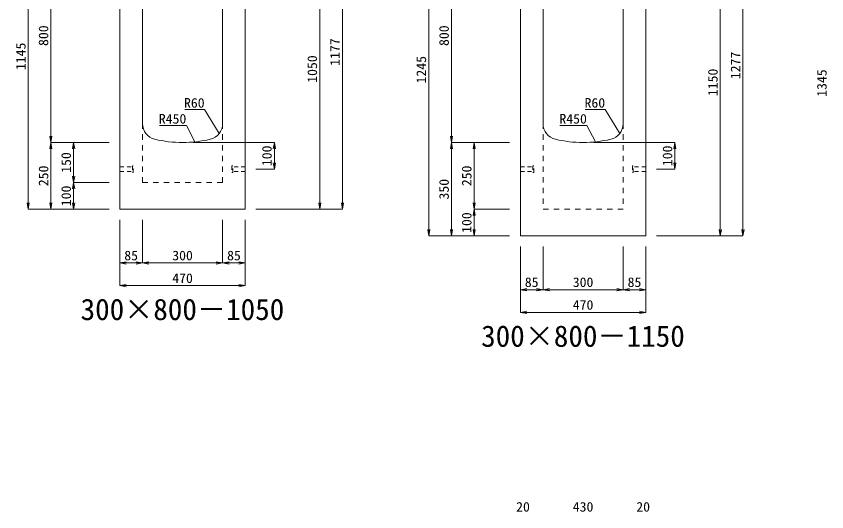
# Model space of a CAD drawing. Units: millimetres at full size. Extents: x -18734 to 51600, y -18820 to 17820.
# Drawn here: x 16777 to 19813, y -9903 to -8047 of the extents above; entities that cross this region are included whole.
import ezdxf
from ezdxf.enums import TextEntityAlignment as Align

# ---------------------------------------------------------------- set-up
doc = ezdxf.new("R2010")
doc.units = ezdxf.units.MM
doc.header["$LTSCALE"] = 20
doc.linetypes.add('USER1', pattern=[2, 1, -1])
doc.linetypes.add('USER2', pattern=[1.35, 0.75, -0.6])
for name, color, linetype, lineweight in [('インサート', 3, 'USER2', 9), ('寸法線', 7, 'Continuous', 13), ('引出線', 4, 'Continuous', 13), ('本体', 2, 'Continuous', 13)]:
    doc.layers.add(name, color=color, linetype=linetype, lineweight=lineweight)
doc.layers.add('文字', color=7, linetype='Continuous')
doc.styles.add('ＭＳ 明朝', font='')
doc.styles.get('ＭＳ 明朝').set_extended_font_data('MS Mincho')

# ---------------------------------------------------------------- blocks, each defined once
blk = doc.blocks.new('open_arrow')
at = {"color": 0, "linetype": 'Continuous', "lineweight": -2}
blk.add_lwpolyline([(7.5, 1.25), (0, 0), (7.5, -1.25)], dxfattribs=at)

msp = doc.modelspace()

# ---------------------------------------------------------------- linework, layer by layer
at = {"layer": 'インサート'}
for p, q in [((17165, -8611.5), (17212, -8611.5)), ((17165, -8611.5), (17165, -8628.5)), ((17215, -8607.5), (17212, -8607.5)), ((17212, -8607.5), (17212, -8632.5)), ((17215, -8632.5), (17215, -8607.5)), ((17588, -8607.5), (17585, -8607.5)), ((17585, -8607.5), (17585, -8632.5)), ((17588, -8632.5), (17588, -8607.5)), ((17635, -8611.5), (17588, -8611.5)), ((17635, -8628.5), (17635, -8611.5)), ((18665, -8611.5), (18712, -8611.5)), ((18665, -8611.5), (18665, -8628.5)), ((18715, -8607.5), (18712, -8607.5)), ((18712, -8607.5), (18712, -8632.5)), ((18715, -8632.5), (18715, -8607.5)), ((19088, -8607.5), (19085, -8607.5)), ((19085, -8607.5), (19085, -8632.5)), ((19088, -8632.5), (19088, -8607.5)), ((19135, -8611.5), (19088, -8611.5)), ((19135, -8628.5), (19135, -8611.5)), ((17165, -8628.5), (17212, -8628.5)), ((17212, -8632.5), (17215, -8632.5)), ((17585, -8632.5), (17588, -8632.5)), ((17635, -8628.5), (17588, -8628.5)), ((18665, -8628.5), (18712, -8628.5)), ((18712, -8632.5), (18715, -8632.5)), ((19085, -8632.5), (19088, -8632.5)), ((19135, -8628.5), (19088, -8628.5))]:
    msp.add_line(p, q, dxfattribs=at)
at = {"layer": '寸法線'}
for p, q in [((17998.78, -7593), (17998.78, -8770)), ((19498.78, -7593), (19498.78, -8870)), ((16822.06, -8770), (16822.06, -7625)), ((18322.06, -8870), (18322.06, -7625)), ((16907.06, -7720), (16907.06, -8520)), ((17913.78, -7720), (17913.78, -8770)), ((18407.06, -7720), (18407.06, -8520)), ((19413.78, -7720), (19413.78, -8870)), ((17125, -8520), (16907.06, -8520)), ((16907.06, -8770), (16907.06, -8520)), ((17125, -8520), (16907.06, -8520)), ((16992.06, -8520), (16992.06, -8670)), ((17125, -8520), (16992.06, -8520)), ((17440, -8520), (17743.78, -8520)), ((17743.78, -8520), (17743.78, -8620)), ((18625, -8520), (18407.06, -8520)), ((18407.06, -8870), (18407.06, -8520)), ((18625, -8520), (18407.06, -8520)), ((18492.06, -8520), (18492.06, -8770)), ((18625, -8520), (18492.06, -8520)), ((18940, -8520), (19243.78, -8520)), ((19243.78, -8520), (19243.78, -8620)), ((17675, -8620), (17743.78, -8620)), ((19175, -8620), (19243.78, -8620)), ((17125, -8670), (16992.06, -8670)), ((16992.06, -8670), (16992.06, -8770)), ((17125, -8670), (16992.06, -8670)), ((17125, -8770), (16822.06, -8770)), ((17125, -8770), (16907.06, -8770)), ((17125, -8770), (16992.06, -8770)), ((17675, -8770), (17913.78, -8770)), ((17675, -8770), (17998.78, -8770)), ((18625, -8770), (18492.06, -8770)), ((18492.06, -8770), (18492.06, -8870)), ((18625, -8770), (18492.06, -8770)), ((17165, -8810), (17165, -8971.16)), ((17165, -8810), (17165, -9056.16)), ((17250, -8810), (17250, -8971.16)), ((17250, -8810), (17250, -8971.16)), ((17550, -8810), (17550, -8971.16)), ((17550, -8810), (17550, -8971.16)), ((17635, -8810), (17635, -8971.16)), ((17635, -8810), (17635, -9056.16)), ((18625, -8870), (18322.06, -8870)), ((18625, -8870), (18407.06, -8870)), ((18625, -8870), (18492.06, -8870)), ((19175, -8870), (19413.78, -8870)), ((19175, -8870), (19498.78, -8870)), ((18665, -8910), (18665, -9071.16)), ((18665, -8910), (18665, -9156.16)), ((18750, -8910), (18750, -9071.16)), ((18750, -8910), (18750, -9071.16)), ((19050, -8910), (19050, -9071.16)), ((19050, -8910), (19050, -9071.16)), ((19135, -8910), (19135, -9071.16)), ((19135, -8910), (19135, -9156.16)), ((17165, -8971.16), (17250, -8971.16)), ((17250, -8971.16), (17550, -8971.16)), ((17550, -8971.16), (17635, -8971.16)), ((17165, -9056.16), (17635, -9056.16)), ((18665, -9071.16), (18750, -9071.16)), ((18750, -9071.16), (19050, -9071.16)), ((19050, -9071.16), (19135, -9071.16)), ((18665, -9156.16), (19135, -9156.16))]:
    msp.add_line(p, q, dxfattribs=at)
at = {"layer": '引出線'}
for points in [[(17537.07, -8486.68), (17482.66, -8396.79), (17407.98, -8396.79)], [(19037.07, -8486.68), (18982.66, -8396.79), (18907.98, -8396.79)], [(17446.44, -8517.6), (17414.22, -8456.45), (17313.21, -8456.45)], [(18946.44, -8517.6), (18914.22, -8456.45), (18813.21, -8456.45)]]:
    msp.add_lwpolyline(points, dxfattribs=at)
at = {"layer": '本体'}
for p, q in [((17165, -7720), (17165, -8770)), ((17250, -7720), (17250, -8449.47)), ((17550, -7720), (17550, -8449.47)), ((17635, -7720), (17635, -8770)), ((18665, -7720), (18665, -8870)), ((18750, -7720), (18750, -8449.47)), ((19050, -7720), (19050, -8449.47)), ((19135, -7720), (19135, -8870)), ((17165, -8770), (17635, -8770)), ((18665, -8870), (19135, -8870))]:
    msp.add_line(p, q, dxfattribs=at)
at = {"layer": '本体', "linetype": 'USER1', "lineweight": 15}
for p, q in [((17250, -8449.47), (17250, -8670)), ((17550, -8449.47), (17550, -8670)), ((18750, -8449.47), (18750, -8770)), ((19050, -8449.47), (19050, -8770)), ((17250, -8670), (17550, -8670)), ((18750, -8770), (19050, -8770))]:
    msp.add_line(p, q, dxfattribs=at)
at = {"layer": '本体'}
for centre, radius, start, end in [((17310, -8449.47), 60, 180, 256.65764), ((17490, -8449.47), 60, 283.34236, 0), ((18810, -8449.47), 60, 180, 256.65764), ((18990, -8449.47), 60, 283.34236, 0), ((17400, -8070), 450, 256.65764, 283.34236), ((18900, -8070), 450, 256.65764, 283.34236)]:
    msp.add_arc(centre, radius, start, end, dxfattribs=at)

# ---------------------------------------------------------------- block references
at = {"layer": '寸法線', "xscale": 3.2, "yscale": 3.2}
for p, rotation in [((16907.06, -8520), 90), ((18407.06, -8520), 90), ((16907.06, -8520), 270), ((16992.06, -8520), 270), ((17743.78, -8520), 270), ((18407.06, -8520), 270), ((18492.06, -8520), 270), ((19243.78, -8520), 270), ((17743.78, -8620), 90), ((19243.78, -8620), 90), ((16992.06, -8670), 90), ((16992.06, -8670), 270), ((16822.06, -8770), 90), ((16907.06, -8770), 90), ((16992.06, -8770), 90), ((17913.78, -8770), 90), ((17998.78, -8770), 90), ((18492.06, -8770), 90), ((18492.06, -8770), 270), ((18322.06, -8870), 90), ((18407.06, -8870), 90), ((18492.06, -8870), 90), ((19413.78, -8870), 90), ((19498.78, -8870), 90), ((17250, -8971.16), 180), ((17550, -8971.16), 180), ((17635, -8971.16), 180), ((17635, -9056.16), 180), ((18750, -9071.16), 180), ((19050, -9071.16), 180), ((19135, -9071.16), 180), ((19135, -9156.16), 180)]:
    msp.add_blockref('open_arrow', p, dxfattribs=dict(at, rotation=rotation))
for p in [(17165, -8971.16), (17250, -8971.16), (17550, -8971.16), (17165, -9056.16), (18665, -9071.16), (18750, -9071.16), (19050, -9071.16), (18665, -9156.16)]:
    msp.add_blockref('open_arrow', p, dxfattribs=at)
at = {"layer": '引出線', "xscale": 0.0533, "yscale": 0.0533}
for p, rotation in [((17537.07, -8486.68), 121.2), ((19037.07, -8486.68), 121.2), ((17446.44, -8517.6), 117.8), ((18946.44, -8517.6), 117.8)]:
    msp.add_blockref('open_arrow', p, dxfattribs=dict(at, rotation=rotation))

# ---------------------------------------------------------------- texts
at = {"layer": '寸法線', "style": 'ＭＳ 明朝', "width": 1.05}
for s, p in [('800', (16879.06, -8120)), ('800', (18379.06, -8120)), ('1177', (17970.78, -8181.5)), ('1145', (16794.06, -8197.5)), ('1277', (19470.78, -8231.5)), ('1050', (17885.78, -8245)), ('1245', (18294.06, -8247.5)), ('1150', (19385.78, -8295)), ('1345', (19794.06, -8297.5)), ('150', (16964.06, -8595)), ('100', (17715.78, -8570)), ('100', (19215.78, -8570)), ('250', (16879.06, -8645)), ('250', (18464.06, -8645)), ('350', (18379.06, -8695)), ('100', (16964.06, -8720)), ('100', (18464.06, -8820))]:
    msp.add_text(s, height=36.03, rotation=90, dxfattribs=at).set_placement(p, align=Align.MIDDLE_CENTER)
for s, p in [('85', (17207.5, -8943.16)), ('300', (17400, -8943.16)), ('85', (17592.5, -8943.16)), ('470', (17400, -9028.16)), ('85', (18707.5, -9043.16)), ('300', (18900, -9043.16)), ('85', (19092.5, -9043.16)), ('470', (18900, -9128.16)), ('20', (18675, -9884.31)), ('430', (18900, -9884.31)), ('20', (19125, -9884.31))]:
    msp.add_text(s, height=36.03, dxfattribs=at).set_placement(p, align=Align.MIDDLE_CENTER)
at = {"layer": '引出線', "style": 'ＭＳ 明朝', "width": 1.05}
for s, p in [('R60', (17482.66, -8353.59)), ('R60', (18982.66, -8353.59)), ('R450', (17414.22, -8413.25)), ('R450', (18914.22, -8413.25))]:
    msp.add_text(s, height=36.03, dxfattribs=at).set_placement(p, align=Align.TOP_RIGHT)
at = {"layer": '文字', "style": 'ＭＳ 明朝'}
for s, p in [('300×800－1050', (17399.52, -9144.97)), ('300×800－1150', (18899.52, -9244.97))]:
    msp.add_text(s, height=80.06, dxfattribs=at).set_placement(p, align=Align.MIDDLE_CENTER)

doc.saveas('drawing.dxf')
